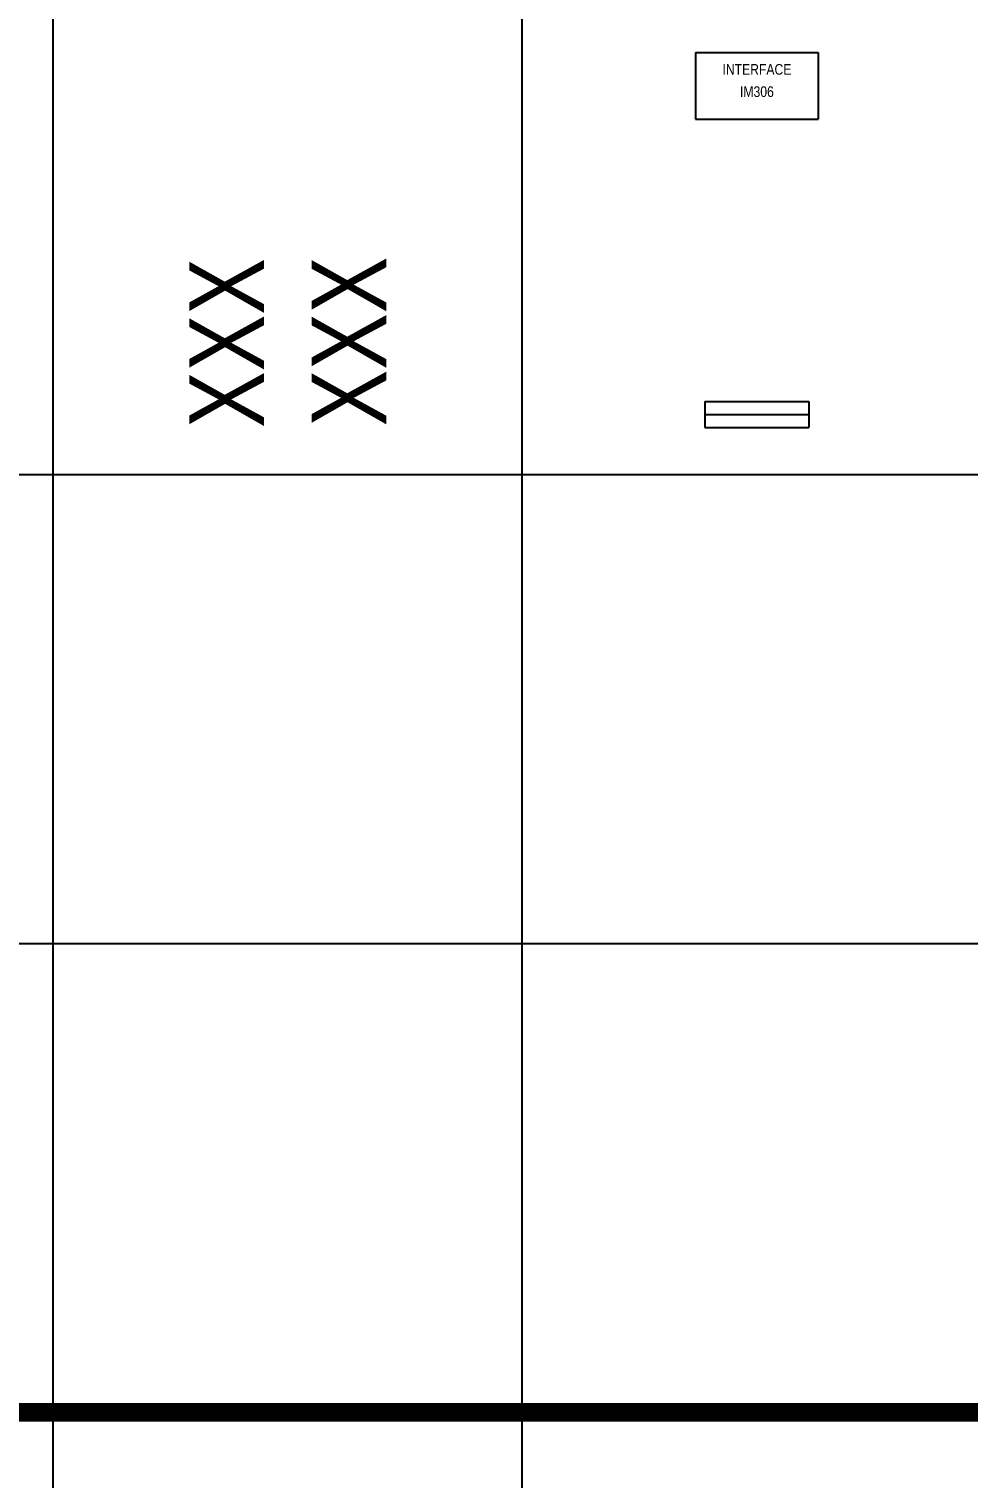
# Model space of a CAD drawing. Extents: x -6 to 410, y -3 to 290.
# Drawn here: x 86.85 to 111.87, y 70.75 to 109.37 of the extents above; entities that cross this region are included whole.
import ezdxf
from ezdxf.enums import TextEntityAlignment as Align

# ---------------------------------------------------------------- set-up
doc = ezdxf.new("R2010")
doc.units = 0
doc.layers.get('0').update_dxf_attribs({"linetype": 'CONTINUOUS'})
for name, color, linetype in [('1', 7, 'CONTINUOUS'), ('GRID', 9, 'CONTINUOUS'), ('GRID_FIX', 3, 'CONTINUOUS'), ('ORDER', 6, 'CONTINUOUS'), ('SCHEIDINGEN', 9, 'CONTINUOUS'), ('SYMB', 7, 'CONTINUOUS')]:
    doc.layers.add(name, color=color, linetype=linetype)

# ---------------------------------------------------------------- blocks, each defined once
blk = doc.blocks.new('FUNKTIE')
at = {"flags": 1}
blk.add_attdef('SYMBTYPE', (0, 0), '', height=0.2, dxfattribs=at)
at = {"layer": '1', "width": 0.85}
for p in [(-1.11, -6.046), (2.5, -6)]:
    blk.add_attdef('BENAMING', text='', height=2.2, rotation=90, dxfattribs=at).set_placement(p, align=Align.RIGHT)
blk = doc.blocks.new('IM306')
at = {"layer": '1'}
for p, q in [((0, 0), (0, -18)), ((0, 0), (33, 0)), ((33, 0), (33, -18)), ((0, -18), (33, -18)), ((2.5, -94), (30.5, -94)), ((2.5, -94), (2.5, -101)), ((2.5, -97.5), (30.5, -97.5)), ((30.5, -94), (30.5, -101)), ((2.5, -101), (30.5, -101))]:
    blk.add_line(p, q, dxfattribs=at)
at = {"flags": 1}
blk.add_attdef('SYMBTYPE', (0, 0), '', height=0.2, dxfattribs=at)
at = {"layer": '1', "width": 0.85}
for tag, p in [('INTERFACE', (16.5, -6)), ('IM306', (16.5, -12))]:
    blk.add_attdef(tag, text='', height=2.88, dxfattribs=at).set_placement(p, align=Align.CENTER)
for tag, p in [('TYPE', (16.5, -95.75)), ('PLAATS', (16.5, -99.25))]:
    blk.add_attdef(tag, text='', height=1.98, dxfattribs=at).set_placement(p, align=Align.MIDDLE_CENTER)
at = {"layer": 'ORDER', "width": 0.85}
blk.add_attdef('ORDER', (1, -2), '', height=1, dxfattribs=at)

msp = doc.modelspace()

# ---------------------------------------------------------------- linework, layer by layer
at = {"layer": 'GRID', "linetype": 'CONTINUOUS'}
for p, q in [((87.497, 72.499), (87.497, 284.999)), ((99.997, 72.499), (99.997, 284.999)), ((-0.003, 97.499), (187.497, 97.499)), ((-0.003, 84.999), (187.497, 84.999))]:
    msp.add_line(p, q, dxfattribs=at)
at = {"layer": 'GRID_FIX', "linetype": 'CONTINUOUS'}
for p, q in [((87.497, 9.999), (87.497, 72.499)), ((99.997, 9.999), (99.997, 72.499))]:
    msp.add_line(p, q, dxfattribs=at)
at = {"layer": 'SCHEIDINGEN', "const_width": 0.5}
msp.add_lwpolyline([(187.497, 72.499), (-0.003, 72.499)], dxfattribs=at)

# ---------------------------------------------------------------- block references
at = {"layer": 'SYMB', "xscale": 0.09897283389017901, "yscale": 0.09897283389017901, "zscale": 0.09897283389017901}
msp.add_blockref('IM306', (104.616, 108.748), dxfattribs=at).add_auto_attribs({'INTERFACE': 'INTERFACE', 'IM306': 'IM306'})
at = {"layer": 'SYMB'}
ref = msp.add_blockref('FUNKTIE', (94.116, 108.731), dxfattribs=dict(at, xscale=0.9043440135354449, yscale=0.9043440135354449, zscale=0.9043440135354449))
ref.add_attrib('BENAMING', 'XXX', dxfattribs={"layer": '1', "height": 1.9896, "rotation": 90, "width": 0.85}).set_placement((96.376, 103.305), align=Align.RIGHT)
ref.add_attrib('BENAMING', 'XXX', dxfattribs={"layer": '1', "height": 1.9896, "rotation": 90, "width": 0.85}).set_placement((93.112, 103.264), align=Align.RIGHT)

doc.saveas('drawing.dxf')
